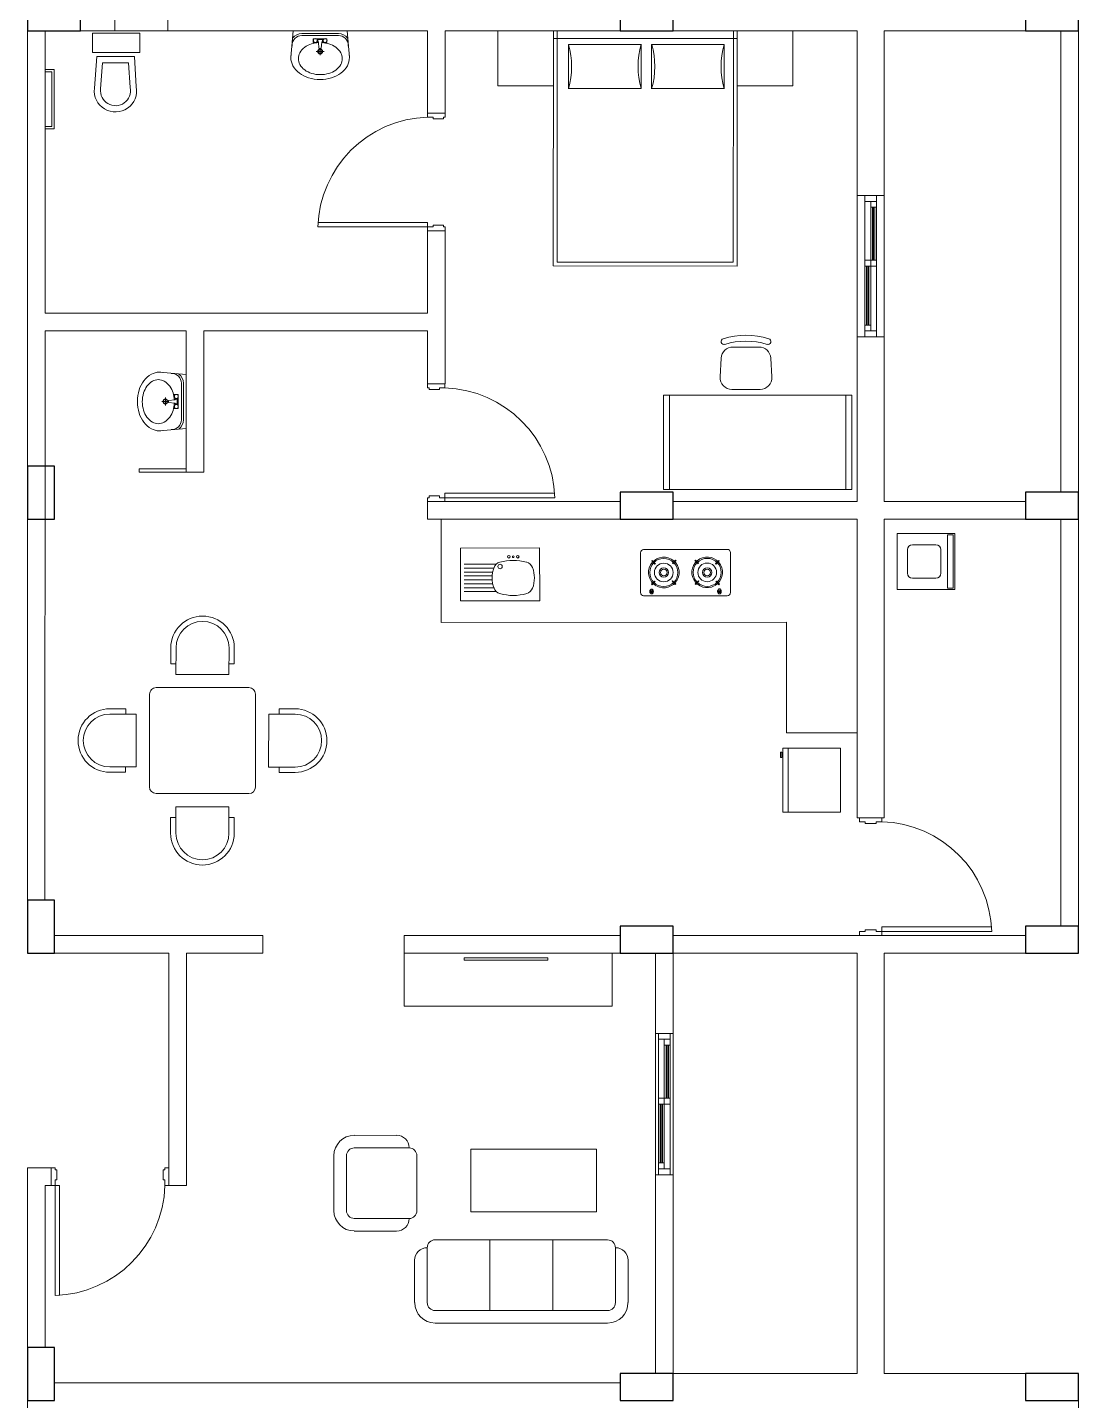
# Model space of a CAD drawing. Header units: inches. Extents: x 1 to 89, y 1 to 111.
# Drawn here: x 68.14 to 77.07, y 21.29 to 32.95 of the extents above; entities that cross this region are included whole.
import ezdxf

# ---------------------------------------------------------------- set-up
doc = ezdxf.new("R2010")
doc.units = ezdxf.units.IN
doc.header["$MEASUREMENT"] = 0
for name, color, linetype, lineweight in [('col', 250, 'Continuous', 25), ('elev 1', 252, 'Continuous', 9), ('FUR', 250, 'Continuous', 9), ('walls', 250, 'Continuous', 18)]:
    doc.layers.add(name, color=color, linetype=linetype, lineweight=lineweight)

msp = doc.modelspace()

# ---------------------------------------------------------------- linework, layer by layer
at = {"layer": 'col'}
for points in [[(68.59, 33.153), (68.14, 33.153), (68.14, 32.923), (68.59, 32.923)], [(73.625, 33.153), (73.175, 33.153), (73.175, 32.923), (73.625, 32.923)], [(77.07, 33.153), (76.62, 33.153), (76.62, 32.923), (77.07, 32.923)], [(68.14, 29.223), (68.14, 28.773), (68.37, 28.773), (68.37, 29.223)], [(73.625, 29.003), (73.175, 29.003), (73.175, 28.773), (73.625, 28.773)], [(77.07, 29.003), (76.62, 29.003), (76.62, 28.773), (77.07, 28.773)], [(68.14, 25.538), (68.14, 25.088), (68.37, 25.088), (68.37, 25.538)], [(73.625, 25.318), (73.175, 25.318), (73.175, 25.088), (73.625, 25.088)], [(77.07, 25.318), (76.62, 25.318), (76.62, 25.088), (77.07, 25.088)], [(68.14, 21.738), (68.14, 21.288), (68.37, 21.288), (68.37, 21.738)], [(73.625, 21.518), (73.175, 21.518), (73.175, 21.288), (73.625, 21.288)], [(77.07, 21.518), (76.62, 21.518), (76.62, 21.288), (77.07, 21.288)]]:
    msp.add_lwpolyline(points, close=True, dxfattribs=at)
at = {"layer": 'elev 1'}
for p, q in [((69.333, 32.923), (68.883, 32.923)), ((75.189, 31.523), (75.189, 30.323)), ((75.419, 31.523), (75.419, 30.323)), ((73.475, 24.406), (73.475, 23.206)), ((73.625, 24.406), (73.625, 23.206))]:
    msp.add_line(p, q, dxfattribs=at)
at = {"layer": 'FUR'}
for p, q in [((68.693, 32.738), (68.693, 32.902)), ((68.693, 32.902), (69.093, 32.902)), ((69.093, 32.902), (69.093, 32.738)), ((72.136, 32.923), (72.608, 32.923)), ((72.136, 32.456), (72.136, 32.923)), ((72.608, 32.923), (72.607, 30.925)), ((74.171, 32.922), (72.608, 32.923)), ((72.641, 32.923), (72.64, 30.958)), ((74.137, 30.957), (74.138, 32.922)), ((74.17, 30.924), (74.171, 32.922)), ((74.171, 32.922), (74.171, 32.455)), ((74.171, 32.922), (74.642, 32.922)), ((74.642, 32.922), (74.642, 32.455)), ((74.171, 32.857), (72.608, 32.858)), ((72.736, 32.431), (72.736, 32.807)), ((72.736, 32.807), (73.354, 32.807)), ((73.354, 32.807), (73.354, 32.431)), ((73.442, 32.431), (73.442, 32.807)), ((73.442, 32.807), (74.06, 32.807)), ((74.06, 32.807), (74.06, 32.431)), ((69.093, 32.738), (68.693, 32.738)), ((68.728, 32.704), (68.708, 32.434)), ((69.048, 32.704), (68.728, 32.704)), ((69.064, 32.447), (69.048, 32.704)), ((68.367, 32.594), (68.29, 32.594)), ((68.347, 32.574), (68.29, 32.574)), ((68.347, 32.574), (68.347, 32.109)), ((68.367, 32.594), (68.367, 32.089)), ((68.778, 32.651), (68.761, 32.428)), ((68.998, 32.651), (68.778, 32.651)), ((69.011, 32.44), (68.998, 32.651)), ((72.607, 32.456), (72.136, 32.456)), ((73.354, 32.431), (72.736, 32.431)), ((74.06, 32.431), (73.442, 32.431)), ((74.642, 32.455), (74.171, 32.455)), ((71.689, 32.189), (71.689, 32.223)), ((68.347, 32.109), (68.29, 32.109)), ((68.367, 32.089), (68.29, 32.089)), ((75.254, 30.923), (75.254, 31.523)), ((75.354, 31.523), (75.254, 31.523)), ((75.254, 31.523), (75.254, 31.473)), ((75.254, 31.523), (75.354, 31.523)), ((75.354, 31.523), (75.354, 31.423)), ((75.354, 31.473), (75.354, 31.523)), ((75.254, 31.473), (75.354, 31.473)), ((75.254, 31.473), (75.354, 31.473)), ((75.254, 31.473), (75.354, 31.473)), ((75.304, 31.423), (75.304, 31.473)), ((75.304, 31.423), (75.354, 31.423)), ((75.304, 30.973), (75.304, 31.423)), ((75.319, 31.423), (75.319, 30.973)), ((75.329, 31.423), (75.329, 30.973)), ((75.339, 31.423), (75.339, 30.973)), ((75.354, 30.923), (75.354, 31.473)), ((71.539, 31.295), (70.607, 31.295)), ((71.673, 31.271), (71.587, 31.271)), ((71.587, 31.271), (71.587, 31.256)), ((71.673, 31.256), (71.673, 31.271)), ((71.587, 31.256), (71.539, 31.256)), ((71.539, 31.256), (71.539, 31.223)), ((71.539, 31.223), (71.689, 31.223)), ((71.689, 31.256), (71.673, 31.256)), ((71.689, 31.223), (71.689, 31.256)), ((72.607, 30.925), (74.17, 30.924)), ((72.64, 30.958), (74.137, 30.957)), ((75.254, 30.323), (75.254, 30.973)), ((75.354, 30.973), (75.254, 30.973)), ((75.304, 30.923), (75.254, 30.923)), ((75.269, 30.423), (75.269, 30.923)), ((75.279, 30.423), (75.279, 30.923)), ((75.289, 30.423), (75.289, 30.923)), ((75.304, 30.373), (75.304, 30.973)), ((75.354, 30.923), (75.304, 30.923)), ((75.354, 30.923), (75.354, 30.323)), ((75.254, 30.423), (75.304, 30.423)), ((75.254, 30.373), (75.354, 30.373)), ((75.254, 30.373), (75.354, 30.373)), ((75.354, 30.373), (75.354, 30.323)), ((74.134, 30.236), (74.355, 30.236)), ((75.354, 30.323), (75.254, 30.323)), ((75.354, 30.323), (75.254, 30.323)), ((74.025, 29.982), (74.034, 30.142)), ((74.455, 30.142), (74.463, 29.982)), ((71.537, 29.889), (71.537, 29.923)), ((74.364, 29.876), (74.125, 29.876)), ((73.544, 29.026), (73.544, 29.826)), ((73.544, 29.826), (75.144, 29.826)), ((73.594, 29.026), (73.594, 29.826)), ((75.094, 29.026), (75.094, 29.826)), ((75.144, 29.826), (75.144, 29.026)), ((69.089, 29.173), (69.089, 29.201)), ((69.089, 29.201), (69.488, 29.201)), ((69.488, 29.173), (69.089, 29.173)), ((71.537, 28.956), (71.553, 28.956)), ((71.537, 28.923), (71.537, 28.956)), ((71.553, 28.956), (71.553, 28.971)), ((71.553, 28.971), (71.639, 28.971)), ((71.639, 28.971), (71.639, 28.956)), ((71.639, 28.956), (71.687, 28.956)), ((71.687, 28.995), (72.619, 28.995)), ((71.687, 28.956), (71.687, 28.923)), ((75.144, 29.026), (73.544, 29.026)), ((71.687, 28.923), (71.537, 28.923)), ((71.654, 27.896), (71.654, 28.773)), ((75.528, 28.178), (75.528, 28.651)), ((75.528, 28.651), (76.02, 28.651)), ((75.958, 28.189), (75.958, 28.641)), ((75.958, 28.641), (76.006, 28.641)), ((76.006, 28.641), (76.006, 28.189)), ((76.02, 28.651), (76.02, 28.178)), ((71.819, 28.529), (72.491, 28.53)), ((71.819, 28.529), (71.819, 28.081)), ((72.491, 28.53), (72.492, 28.081)), ((73.348, 28.489), (73.348, 28.151)), ((74.086, 28.517), (73.375, 28.516)), ((74.113, 28.49), (74.113, 28.151)), ((75.617, 28.314), (75.617, 28.515)), ((75.658, 28.556), (75.859, 28.556)), ((75.9, 28.515), (75.9, 28.314)), ((72.122, 28.391), (71.849, 28.391)), ((72.102, 28.358), (71.849, 28.358)), ((73.448, 28.423), (73.444, 28.419)), ((73.444, 28.419), (73.471, 28.392)), ((73.475, 28.396), (73.448, 28.423)), ((73.471, 28.392), (73.475, 28.396)), ((73.646, 28.426), (73.62, 28.399)), ((73.62, 28.399), (73.624, 28.395)), ((73.624, 28.395), (73.65, 28.422)), ((73.65, 28.422), (73.646, 28.426)), ((73.811, 28.422), (73.815, 28.426)), ((73.837, 28.395), (73.811, 28.422)), ((73.815, 28.426), (73.841, 28.399)), ((73.841, 28.399), (73.837, 28.395)), ((73.986, 28.397), (74.013, 28.423)), ((73.99, 28.393), (73.986, 28.397)), ((74.017, 28.419), (73.99, 28.393)), ((74.013, 28.423), (74.017, 28.419)), ((72.093, 28.325), (71.849, 28.325)), ((72.089, 28.292), (71.849, 28.292)), ((72.089, 28.259), (71.849, 28.258)), ((72.093, 28.225), (71.849, 28.225)), ((73.442, 28.221), (73.468, 28.248)), ((73.472, 28.244), (73.446, 28.217)), ((73.468, 28.248), (73.472, 28.244)), ((73.617, 28.246), (73.621, 28.25)), ((73.644, 28.22), (73.617, 28.246)), ((73.621, 28.25), (73.648, 28.224)), ((73.84, 28.25), (73.813, 28.224)), ((73.817, 28.22), (73.844, 28.246)), ((73.844, 28.246), (73.84, 28.25)), ((73.993, 28.248), (73.989, 28.244)), ((73.989, 28.244), (74.015, 28.217)), ((74.019, 28.221), (73.993, 28.248)), ((75.859, 28.273), (75.658, 28.273)), ((72.102, 28.192), (71.849, 28.192)), ((72.123, 28.159), (71.849, 28.159)), ((74.086, 28.124), (73.375, 28.124)), ((73.457, 28.161), (73.428, 28.161)), ((73.428, 28.161), (73.428, 28.157)), ((73.428, 28.157), (73.457, 28.158)), ((73.446, 28.217), (73.442, 28.221)), ((73.457, 28.158), (73.457, 28.161)), ((73.648, 28.224), (73.644, 28.22)), ((73.813, 28.224), (73.817, 28.22)), ((74.004, 28.161), (74.034, 28.161)), ((74.004, 28.158), (74.004, 28.161)), ((74.034, 28.158), (74.004, 28.158)), ((74.015, 28.217), (74.019, 28.221)), ((74.034, 28.161), (74.034, 28.158)), ((76.02, 28.178), (75.528, 28.178)), ((76.006, 28.189), (75.958, 28.189)), ((72.492, 28.081), (71.819, 28.081)), ((71.654, 27.896), (74.589, 27.898)), ((74.589, 26.958), (74.589, 27.898)), ((69.357, 27.546), (69.357, 27.681)), ((69.401, 27.456), (69.402, 27.681)), ((69.852, 27.681), (69.851, 27.456)), ((69.897, 27.681), (69.897, 27.546)), ((69.402, 27.546), (69.357, 27.546)), ((69.897, 27.546), (69.852, 27.546)), ((69.851, 27.456), (69.401, 27.456)), ((69.233, 27.344), (70.02, 27.343)), ((69.176, 26.5), (69.176, 27.287)), ((70.076, 27.287), (70.076, 26.499)), ((68.974, 27.164), (68.839, 27.164)), ((69.064, 27.119), (68.839, 27.119)), ((68.974, 27.119), (68.974, 27.164)), ((69.063, 26.669), (69.064, 27.119)), ((70.188, 26.668), (70.189, 27.118)), ((70.189, 27.118), (70.414, 27.118)), ((70.279, 27.163), (70.414, 27.163)), ((70.279, 27.118), (70.279, 27.163)), ((75.189, 26.959), (74.589, 26.958)), ((75.049, 26.83), (74.558, 26.83)), ((74.558, 26.83), (74.558, 26.286)), ((74.603, 26.83), (74.603, 26.286)), ((75.049, 26.286), (75.049, 26.83)), ((74.538, 26.796), (74.538, 26.749)), ((74.548, 26.796), (74.538, 26.796)), ((74.538, 26.749), (74.548, 26.749)), ((74.548, 26.749), (74.548, 26.796)), ((68.838, 26.669), (69.063, 26.669)), ((68.838, 26.624), (68.973, 26.624)), ((68.973, 26.624), (68.973, 26.669)), ((70.413, 26.668), (70.188, 26.668)), ((70.278, 26.623), (70.278, 26.668)), ((70.413, 26.623), (70.278, 26.623)), ((70.02, 26.443), (69.232, 26.444)), ((69.851, 26.331), (69.401, 26.331)), ((69.401, 26.331), (69.401, 26.106)), ((69.851, 26.106), (69.851, 26.331)), ((74.558, 26.286), (75.049, 26.286)), ((69.356, 26.241), (69.356, 26.106)), ((69.401, 26.241), (69.356, 26.241)), ((69.896, 26.241), (69.851, 26.241)), ((69.896, 26.106), (69.896, 26.241)), ((75.4, 25.31), (76.332, 25.31)), ((75.208, 25.238), (75.208, 25.271)), ((75.208, 25.271), (75.256, 25.271)), ((75.4, 25.238), (75.208, 25.238)), ((75.256, 25.271), (75.256, 25.286)), ((75.256, 25.286), (75.352, 25.286)), ((75.352, 25.286), (75.352, 25.271)), ((75.352, 25.271), (75.4, 25.271)), ((75.4, 25.271), (75.4, 25.238)), ((71.34, 24.637), (71.34, 25.087)), ((73.108, 24.638), (73.108, 25.088)), ((71.34, 24.637), (73.108, 24.638)), ((73.5, 23.806), (73.5, 24.406)), ((73.6, 24.406), (73.5, 24.406)), ((73.5, 24.406), (73.5, 24.356)), ((73.5, 24.406), (73.6, 24.406)), ((73.6, 24.406), (73.6, 24.306)), ((73.6, 24.356), (73.6, 24.406)), ((73.5, 24.356), (73.6, 24.356)), ((73.5, 24.356), (73.6, 24.356)), ((73.5, 24.356), (73.6, 24.356)), ((73.55, 24.306), (73.55, 24.356)), ((73.55, 24.306), (73.6, 24.306)), ((73.55, 23.856), (73.55, 24.306)), ((73.565, 24.306), (73.565, 23.856)), ((73.575, 24.306), (73.575, 23.856)), ((73.585, 24.306), (73.585, 23.856)), ((73.6, 23.806), (73.6, 24.356)), ((73.5, 23.206), (73.5, 23.856)), ((73.6, 23.856), (73.5, 23.856)), ((73.55, 23.806), (73.5, 23.806)), ((73.515, 23.306), (73.515, 23.806)), ((73.525, 23.306), (73.525, 23.806)), ((73.535, 23.306), (73.535, 23.806)), ((73.55, 23.256), (73.55, 23.856)), ((73.6, 23.806), (73.55, 23.806)), ((73.6, 23.806), (73.6, 23.206)), ((70.916, 23.541), (71.276, 23.54)), ((70.742, 22.901), (70.742, 23.367)), ((70.849, 22.901), (70.849, 23.367)), ((70.916, 23.434), (71.382, 23.434)), ((71.449, 23.367), (71.449, 22.9)), ((71.907, 23.424), (72.973, 23.423)), ((71.907, 22.89), (71.907, 23.424)), ((72.973, 23.423), (72.973, 22.89)), ((68.34, 23.113), (68.34, 23.263)), ((68.34, 23.263), (68.374, 23.263)), ((68.374, 23.263), (68.374, 23.247)), ((68.374, 23.247), (68.388, 23.247)), ((68.388, 23.247), (68.388, 23.161)), ((69.307, 23.263), (69.34, 23.263)), ((73.5, 23.306), (73.55, 23.306)), ((73.5, 23.256), (73.6, 23.256)), ((73.5, 23.256), (73.6, 23.256)), ((73.6, 23.256), (73.6, 23.206)), ((68.374, 23.113), (68.34, 23.113)), ((68.388, 23.161), (68.374, 23.161)), ((68.374, 23.161), (68.374, 23.113)), ((68.412, 23.113), (68.412, 22.181)), ((73.6, 23.206), (73.5, 23.206)), ((73.6, 23.206), (73.5, 23.206)), ((72.973, 22.89), (71.907, 22.89)), ((71.382, 22.834), (70.916, 22.834)), ((71.276, 22.727), (70.916, 22.727)), ((71.603, 22.652), (73.069, 22.652)), ((72.069, 22.052), (72.069, 22.652)), ((72.603, 22.052), (72.603, 22.652)), ((71.536, 22.119), (71.536, 22.586)), ((73.136, 22.585), (73.136, 22.119)), ((71.429, 22.119), (71.429, 22.479)), ((73.243, 22.479), (73.243, 22.119)), ((73.069, 22.052), (71.603, 22.052)), ((73.069, 21.945), (71.603, 21.946))]:
    msp.add_line(p, q, dxfattribs=at)
for points in [[(70.875, 32.695), (70.855, 32.923), (70.398, 32.923), (70.377, 32.695)], [(70.641, 32.822), (70.684, 32.822), (70.684, 32.839), (70.684, 32.855), (70.626, 32.855), (70.568, 32.855), (70.568, 32.839), (70.568, 32.822), (70.612, 32.822)], [(70.599, 32.847), (70.653, 32.847)], [(70.601, 32.839), (70.61, 32.839)], [(70.651, 32.839), (70.643, 32.839)], [(70.66, 32.746), (70.626, 32.746), (70.592, 32.746)], [(70.626, 32.716), (70.626, 32.771)], [(71.689, 32.189), (71.673, 32.189), (71.673, 32.175), (71.587, 32.175), (71.587, 32.189), (71.539, 32.189), (71.539, 32.223), (71.689, 32.223)], [(71.539, 31.256), (71.539, 31.295)], [(69.26, 29.524), (69.489, 29.545), (69.489, 30.002), (69.26, 30.023)], [(71.537, 29.889), (71.553, 29.889), (71.553, 29.875), (71.639, 29.875), (71.639, 29.889), (71.687, 29.889), (71.687, 29.923), (71.537, 29.923)], [(69.281, 29.773), (69.337, 29.773)], [(69.311, 29.739), (69.311, 29.773), (69.311, 29.807)], [(69.387, 29.759), (69.387, 29.715), (69.404, 29.715), (69.42, 29.715), (69.42, 29.773), (69.421, 29.832), (69.404, 29.832), (69.387, 29.832), (69.387, 29.788)], [(69.404, 29.798), (69.404, 29.79)], [(69.404, 29.748), (69.404, 29.757)], [(69.412, 29.801), (69.412, 29.746)], [(71.687, 28.956), (71.687, 28.995)], [(75.4, 25.271), (75.4, 25.31)], [(69.307, 23.263), (69.307, 23.247), (69.292, 23.247), (69.292, 23.161), (69.307, 23.161), (69.307, 23.113), (69.34, 23.113), (69.34, 23.263)], [(68.374, 23.113), (68.412, 23.113)]]:
    msp.add_lwpolyline(points, dxfattribs=at)
for points in [[(70.86, 32.86, 0.229741), (70.782, 32.898), (70.471, 32.898, 0.229741), (70.392, 32.86)], [(70.865, 32.793), (70.865, 32.799, 0.414214), (70.782, 32.882), (70.626, 32.882), (70.471, 32.882, 0.414214), (70.388, 32.799), (70.388, 32.793)], [(70.814, 32.686, -0.12971), (70.801, 32.636, -0.10642), (70.76, 32.589, -0.084454), (70.701, 32.56, -0.073566), (70.627, 32.55, -0.073566), (70.554, 32.56, -0.084454), (70.495, 32.59, -0.10642), (70.454, 32.636, -0.12971), (70.441, 32.686, -0.12971), (70.454, 32.736, -0.10642), (70.495, 32.783, -0.084454), (70.554, 32.812, -0.058047), (70.612, 32.822, -0.073566)], [(70.653, 32.83), (70.646, 32.83, 0.385832), (70.641, 32.826), (70.636, 32.774, -0.270314), (70.616, 32.774), (70.611, 32.826, 0.385832), (70.607, 32.83), (70.599, 32.83)], [(70.641, 32.822, -0.060302), (70.701, 32.811, -0.084454), (70.76, 32.782, -0.10642), (70.801, 32.736, -0.12971), (70.814, 32.686, -0.12971)], [(70.875, 32.695, -0.126822), (70.858, 32.626, -0.10607), (70.802, 32.563, -0.085783), (70.724, 32.523, -0.075445), (70.626, 32.508, -0.075445), (70.528, 32.523, -0.085783), (70.45, 32.563, -0.10607), (70.395, 32.626, -0.126822), (70.377, 32.695, -0.045361), (70.38, 32.721, -0.10607)], [(70.873, 32.72, -0.045361), (70.875, 32.695, -0.126822)], [(71.539, 31.256), (70.607, 31.256, -0.396451), (71.539, 32.189, -0.396451)], [(69.26, 29.524, -0.126822), (69.192, 29.542, -0.10607), (69.128, 29.597, -0.085783), (69.088, 29.675, -0.075445), (69.073, 29.773, -0.075445), (69.088, 29.872, -0.085783), (69.128, 29.95, -0.10607), (69.192, 30.005, -0.126822), (69.26, 30.023, -0.045361), (69.286, 30.02, -0.10607)], [(69.359, 29.535), (69.364, 29.535, 0.414214), (69.447, 29.618), (69.447, 29.773), (69.447, 29.929, 0.414214), (69.364, 30.012), (69.359, 30.012)], [(69.426, 29.539, 0.229741), (69.464, 29.618), (69.464, 29.929, 0.229741), (69.426, 30.007)], [(69.251, 29.585, -0.12971), (69.201, 29.599, -0.10642), (69.155, 29.64, -0.084454), (69.126, 29.699, -0.073566), (69.115, 29.772, -0.073566), (69.126, 29.846, -0.084454), (69.155, 29.904, -0.10642), (69.202, 29.946, -0.12971), (69.251, 29.959, -0.12971), (69.301, 29.946, -0.10642), (69.348, 29.904, -0.084454), (69.377, 29.846, -0.058047), (69.387, 29.788, -0.073566)], [(71.687, 28.956), (72.62, 28.956, 0.396451), (71.687, 29.889, 0.396451)], [(69.387, 29.759, -0.060302), (69.377, 29.698, -0.084454), (69.348, 29.64, -0.10642), (69.301, 29.599, -0.12971), (69.251, 29.585, -0.12971)], [(69.396, 29.746), (69.396, 29.754, 0.385832), (69.392, 29.758), (69.339, 29.764, -0.270314), (69.339, 29.783), (69.392, 29.788, 0.385832), (69.396, 29.793), (69.396, 29.801)], [(69.286, 29.527, -0.045361), (69.26, 29.524, -0.126822)], [(75.4, 25.271), (76.333, 25.271, 0.396451), (75.4, 26.204, 0.396451)], [(68.374, 23.113), (68.374, 22.18, 0.396451), (69.307, 23.113, 0.396451)]]:
    msp.add_lwpolyline(points, format="xyb", dxfattribs=at)
for points in [[(75.4, 26.238), (75.208, 26.238), (75.208, 26.204), (75.256, 26.204), (75.256, 26.19), (75.352, 26.19), (75.352, 26.204), (75.4, 26.204)], [(72.562, 25.048), (71.849, 25.048), (71.849, 25.027), (72.562, 25.027)]]:
    msp.add_lwpolyline(points, close=True, dxfattribs=at)
for centre, radius in [((70.585, 32.839), 0.0166), ((70.668, 32.839), 0.0166), ((70.626, 32.746), 0.0208), ((70.626, 32.746), 0.0166), ((69.311, 29.773), 0.0208), ((69.311, 29.773), 0.0166), ((69.404, 29.815), 0.0166), ((69.404, 29.732), 0.0166), ((72.23, 28.455), 0.0112), ((72.267, 28.455), 0.00747), ((72.305, 28.455), 0.0112), ((72.155, 28.372), 0.0187), ((73.546, 28.321), 0.119), ((73.546, 28.321), 0.0793), ((73.546, 28.321), 0.0396), ((73.546, 28.321), 0.0281), ((73.915, 28.322), 0.119), ((73.915, 28.322), 0.0793), ((73.915, 28.322), 0.0396), ((73.915, 28.322), 0.0281)]:
    msp.add_circle(centre, radius, dxfattribs=at)
for centre, radius, start, end in [((72.091, 32.619), 0.672, 343.722, 16.2424), ((73.999, 32.619), 0.672, 163.722, 196.2424), ((72.798, 32.619), 0.672, 343.722, 16.2424), ((74.705, 32.618), 0.672, 163.722, 196.2424), ((68.887, 32.413), 0.18, 173.3644, 10.8923), ((68.887, 32.413), 0.127, 172.9045, 12.3256), ((74.244, 29.686), 0.65, 72.6344, 107.3656), ((74.058, 30.283), 0.025, 107.3656, 287.3656), ((74.134, 30.136), 0.1, 90, 176.8202), ((74.244, 29.686), 0.6, 72.6344, 107.3656), ((74.355, 30.136), 0.1, 3.1798, 90), ((74.431, 30.283), 0.025, 252.6344, 72.6344), ((74.125, 29.976), 0.1, 176.8202, 270), ((74.364, 29.976), 0.1, 270, 3.1798), ((73.375, 28.489), 0.0273, 90.0356, 180.0356), ((74.086, 28.49), 0.0273, 0.0356, 90.0356), ((75.658, 28.515), 0.0412, 90, 180), ((75.859, 28.515), 0.0412, 0, 90), ((72.342, 28.275), 0.254, 159.9061, 200.1651), ((72.174, 28.337), 0.0747, 105.8474, 159.9061), ((72.174, 28.337), 0.0747, 105.8474, 159.9061), ((72.267, 28.006), 0.418, 74.2238, 105.8474), ((72.361, 28.337), 0.0747, 20.1651, 74.2238), ((72.361, 28.337), 0.0747, 20.1651, 74.2238), ((72.193, 28.275), 0.254, 339.9061, 20.1651), ((73.546, 28.321), 0.13, 242.5152, 239.9685), ((73.915, 28.322), 0.13, 300.1027, 297.556), ((75.658, 28.314), 0.0412, 180, 270), ((75.859, 28.314), 0.0412, 270, 0), ((72.174, 28.214), 0.0747, 200.1651, 254.2238), ((72.174, 28.214), 0.0747, 200.1651, 254.2238), ((72.267, 28.544), 0.418, 254.2238, 285.8474), ((72.361, 28.214), 0.0747, 285.8474, 339.9061), ((72.361, 28.214), 0.0747, 285.8474, 339.9061), ((73.375, 28.151), 0.0273, 180.0356, 270.0356), ((73.458, 28.16), 0.0305, 163.9775, 180.0356), ((73.458, 28.16), 0.0305, 180.0356, 196.0937), ((73.45, 28.162), 0.0224, 145.2396, 163.9775), ((73.45, 28.157), 0.0224, 196.0937, 214.8316), ((73.446, 28.165), 0.0165, 120.8332, 145.2396), ((73.442, 28.159), 0.0106, 9.9458, 170.1254), ((73.442, 28.159), 0.0106, 189.7533, 350.3178), ((73.446, 28.154), 0.0165, 214.8316, 239.238), ((73.442, 28.17), 0.0104, 90.0356, 120.8332), ((73.443, 28.149), 0.0104, 239.238, 270.0356), ((73.442, 28.17), 0.0104, 59.238, 90.0356), ((73.443, 28.149), 0.0104, 270.0356, 300.8332), ((73.439, 28.165), 0.0165, 34.8316, 59.238), ((73.439, 28.154), 0.0165, 300.8332, 325.2396), ((73.435, 28.162), 0.0224, 16.0937, 34.8316), ((73.435, 28.157), 0.0224, 325.2396, 343.9775), ((73.427, 28.16), 0.0305, 0.0356, 16.0937), ((73.427, 28.16), 0.0305, 343.9775, 0.0356), ((74.034, 28.16), 0.0305, 163.9775, 180.0356), ((74.034, 28.16), 0.0305, 180.0356, 196.0937), ((74.027, 28.162), 0.0224, 145.2396, 163.9775), ((74.027, 28.158), 0.0224, 196.0937, 214.8316), ((74.022, 28.166), 0.0165, 120.8332, 145.2396), ((74.019, 28.16), 0.0106, 9.9458, 170.1254), ((74.019, 28.16), 0.0106, 189.7533, 350.3178), ((74.022, 28.154), 0.0165, 214.8316, 239.238), ((74.019, 28.171), 0.0104, 90.0356, 120.8332), ((74.019, 28.149), 0.0104, 239.238, 270.0356), ((74.019, 28.171), 0.0104, 59.238, 90.0356), ((74.019, 28.149), 0.0104, 270.0356, 300.8332), ((74.016, 28.166), 0.0165, 34.8316, 59.238), ((74.016, 28.154), 0.0165, 300.8332, 325.2396), ((74.011, 28.162), 0.0224, 16.0937, 34.8316), ((74.011, 28.158), 0.0224, 325.2396, 343.9775), ((74.003, 28.16), 0.0305, 0.0356, 16.0937), ((74.003, 28.16), 0.0305, 343.9775, 0.0356), ((74.086, 28.151), 0.0273, 270.0356, 0.0356), ((69.627, 27.681), 0.27, 359.9644, 179.9644), ((69.627, 27.681), 0.225, 359.9644, 179.9644), ((69.233, 27.287), 0.0562, 89.9644, 179.9644), ((70.02, 27.287), 0.0562, 359.9644, 89.9644), ((68.839, 26.894), 0.27, 89.9644, 269.9644), ((68.839, 26.894), 0.225, 89.9644, 269.9644), ((70.414, 26.893), 0.27, 269.9644, 89.9644), ((70.414, 26.893), 0.225, 269.9644, 89.9644), ((69.232, 26.5), 0.0562, 179.9644, 269.9644), ((70.02, 26.499), 0.0562, 269.9644, 359.9644), ((69.626, 26.106), 0.27, 179.9644, 359.9644), ((69.626, 26.106), 0.225, 179.9644, 359.9644), ((70.916, 23.367), 0.173, 89.9822, 179.9822), ((71.276, 23.434), 0.107, 359.9822, 89.9822), ((70.916, 23.367), 0.0667, 89.9822, 179.9822), ((71.382, 23.367), 0.0667, 359.9822, 89.9822), ((70.916, 22.901), 0.173, 179.9822, 269.9822), ((70.916, 22.901), 0.0667, 179.9822, 269.9822), ((71.382, 22.9), 0.0667, 269.9822, 359.9822), ((71.276, 22.834), 0.107, 269.9822, 359.9822), ((71.603, 22.586), 0.0667, 89.9822, 179.9822), ((73.069, 22.585), 0.0667, 359.9822, 89.9822), ((71.536, 22.479), 0.107, 89.9822, 179.9822), ((73.136, 22.479), 0.107, 359.9822, 89.9822), ((71.603, 22.119), 0.173, 179.9822, 269.9822), ((71.603, 22.119), 0.0667, 179.9822, 269.9822), ((73.069, 22.119), 0.173, 269.9822, 359.9822), ((73.069, 22.119), 0.0667, 269.9822, 359.9822)]:
    msp.add_arc(centre, radius, start, end, dxfattribs=at)
at = {"layer": 'walls'}
for p, q in [((77.07, 34.803), (77.07, 25.088)), ((68.14, 33.073), (68.14, 25.088)), ((68.883, 32.923), (68.883, 33.073)), ((69.333, 32.923), (69.333, 33.073)), ((68.29, 32.924), (68.289, 30.524)), ((68.29, 32.923), (68.883, 32.923)), ((69.333, 32.923), (71.538, 32.923)), ((71.538, 32.923), (71.538, 32.223)), ((71.689, 32.923), (71.689, 32.223)), ((71.689, 32.923), (75.189, 32.923)), ((75.189, 32.923), (75.189, 31.523)), ((75.419, 32.923), (76.92, 32.923)), ((75.419, 32.923), (75.419, 31.523)), ((76.92, 32.923), (76.92, 29.003)), ((71.538, 32.223), (71.689, 32.223)), ((75.189, 31.523), (75.419, 31.523)), ((71.538, 31.223), (71.537, 30.523)), ((71.538, 31.223), (71.689, 31.223)), ((71.689, 31.223), (71.689, 29.923)), ((71.537, 30.523), (68.289, 30.524)), ((68.14, 30.374), (68.139, 30.374)), ((68.289, 30.374), (68.288, 25.538)), ((69.489, 30.373), (68.289, 30.374)), ((69.489, 30.373), (69.488, 29.173)), ((69.639, 30.373), (69.638, 29.173)), ((71.537, 30.373), (69.639, 30.373)), ((71.537, 30.373), (71.537, 29.923)), ((75.189, 30.323), (75.189, 28.923)), ((75.189, 30.323), (75.419, 30.323)), ((75.419, 30.323), (75.419, 28.923)), ((71.537, 29.923), (71.689, 29.923)), ((69.638, 29.173), (69.488, 29.173)), ((71.537, 28.923), (73.175, 28.923)), ((71.537, 28.923), (71.537, 28.773)), ((73.625, 28.923), (75.189, 28.923)), ((75.419, 28.923), (76.62, 28.923)), ((71.537, 28.773), (75.189, 28.773)), ((75.189, 28.773), (75.189, 26.238)), ((75.419, 28.773), (76.92, 28.773)), ((75.419, 28.773), (75.419, 26.238)), ((76.92, 28.773), (76.92, 25.318)), ((75.419, 26.238), (75.189, 26.238)), ((70.14, 25.238), (68.37, 25.238)), ((70.14, 25.088), (70.14, 25.238)), ((73.175, 25.238), (71.34, 25.238)), ((71.34, 25.088), (71.34, 25.238)), ((75.419, 25.238), (73.625, 25.238)), ((76.62, 25.238), (75.419, 25.238)), ((69.34, 25.088), (68.14, 25.088)), ((68.34, 25.088), (68.34, 25.088)), ((69.34, 23.113), (69.34, 25.088)), ((70.14, 25.088), (69.49, 25.088)), ((69.49, 23.113), (69.49, 25.088)), ((75.189, 25.088), (71.34, 25.088)), ((73.475, 25.088), (73.475, 24.406)), ((73.625, 25.088), (73.625, 24.406)), ((75.189, 25.088), (75.189, 21.518)), ((75.419, 25.088), (75.419, 21.518)), ((76.92, 25.088), (75.419, 25.088)), ((73.475, 24.406), (73.625, 24.406)), ((68.14, 23.263), (68.14, 17.938)), ((68.14, 23.263), (68.34, 23.263)), ((68.34, 23.113), (68.34, 23.263)), ((68.29, 23.113), (68.29, 21.738)), ((68.29, 23.113), (68.34, 23.113)), ((69.34, 23.113), (69.49, 23.113)), ((73.475, 23.206), (73.475, 21.518)), ((73.475, 23.206), (73.625, 23.206)), ((73.625, 23.206), (73.625, 21.518)), ((73.625, 21.518), (75.189, 21.518)), ((75.419, 21.518), (76.92, 21.518)), ((77.07, 21.518), (77.07, 20.333)), ((73.175, 21.438), (68.37, 21.438))]:
    msp.add_line(p, q, dxfattribs=at)

doc.saveas('drawing.dxf')
